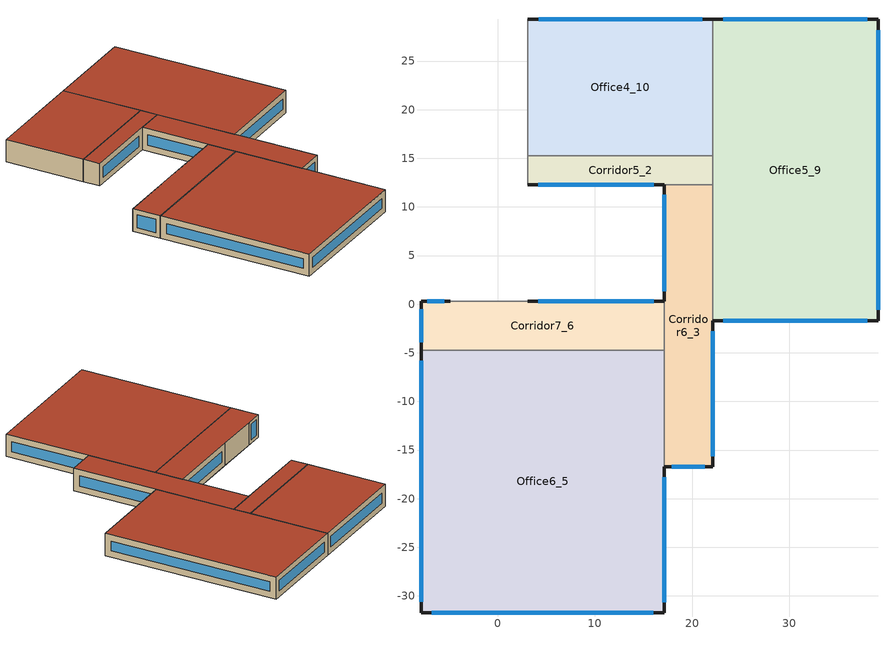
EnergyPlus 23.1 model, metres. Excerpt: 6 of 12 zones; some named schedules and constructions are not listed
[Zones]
Corridor5_2
 floor outside (90.1-2019 Nonresidential CZ 0 Exterior Floor (Mass)): 3.11,15.28 22.11,15.28 22.11,12.28 3.11,12.28 z7.07
 wall outside (90.1-2019 Nonresidential CZ 0 Exterior Wall (Mass)): 3.11,12.28 17.11,12.28 z7.07:11.07
 wall to Corridor4_4 (Interior Partition (Mass)): 3.11,15.28 3.11,12.28 z7.07:11.07
 wall to Corridor6_3 (Interior Partition (Mass)): 17.11,12.28 22.11,12.28 z7.07:11.07
 wall to Office5_9 (Interior Partition (Mass)): 22.11,12.28 22.11,15.28 z7.07:11.07
 wall to Office4_10 (Interior Partition (Mass)): 22.11,15.28 3.11,15.28 z7.07:11.07
 window (DoublePaneLoEe2): 4.16,12.28 16.05,12.28 z8.13:10.02
 roof outside (90.1-2019 Nonresidential CZ 0 Exterior Roof (Mass)): 3.11,15.28 3.11,12.28 22.11,12.28 22.11,15.28 z11.07
Corridor6_3
 floor outside (90.1-2019 Nonresidential CZ 0 Exterior Floor (Mass)): 17.11,12.28 22.11,12.28 22.11,-16.72 17.11,-16.72 z7.07
 wall outside (90.1-2019 Nonresidential CZ 0 Exterior Wall (Mass)): 17.11,12.28 17.11,0.28 / 17.11,-16.72 22.11,-16.72 22.11,-1.72 z7.07:11.07
 wall to Office6_5 (Interior Partition (Mass)): 17.11,-4.72 17.11,-16.72 z7.07:11.07
 wall to Corridor7_6 (Interior Partition (Mass)): 17.11,0.28 17.11,-4.72 z7.07:11.07
 wall to Office5_9 (Interior Partition (Mass)): 22.11,-1.72 22.11,12.28 z7.07:11.07
 window (DoublePaneLoEe2): 17.11,11.25 17.11,1.32 z8.11:10.04; 17.92,-16.72 21.29,-16.72 z7.89:10.26; 22.11,-15.65 22.11,-2.78 z8.14:10.01
 roof outside (90.1-2019 Nonresidential CZ 0 Exterior Roof (Mass)): 17.11,12.28 17.11,-16.72 22.11,-16.72 22.11,12.28 z11.07
Office6_5
 floor outside (90.1-2019 Nonresidential CZ 0 Exterior Floor (Mass)): -7.89,-31.72 -7.89,-4.72 17.11,-4.72 17.11,-31.72 z7.07
 wall outside (90.1-2019 Nonresidential CZ 0 Exterior Wall (Mass)): -7.89,-4.72 -7.89,-31.72 17.11,-31.72 17.11,-16.72 z7.07:11.07
 wall to Corridor7_6 (Interior Partition (Mass)): 17.11,-4.72 -7.89,-4.72 z7.07:11.07
 window (DoublePaneLoEe2): -6.77,-31.72 15.99,-31.72 z8.19:9.95; 17.11,-30.65 17.11,-17.78 z8.14:10.01; -7.89,-5.84 -7.89,-30.59 z8.2:9.95
 roof outside (90.1-2019 Nonresidential CZ 0 Exterior Roof (Mass)): -7.89,-31.72 17.11,-31.72 17.11,-4.72 -7.89,-4.72 z11.07
Corridor7_6
 floor outside (90.1-2019 Nonresidential CZ 0 Exterior Floor (Mass)): -7.89,-4.72 -7.89,0.28 17.11,0.28 17.11,-4.72 z7.07
 wall outside (90.1-2019 Nonresidential CZ 0 Exterior Wall (Mass)): -4.89,0.28 -7.89,0.28 -7.89,-4.72 / 17.11,0.28 3.11,0.28 z7.07:11.07
 wall to Corridor4_4 (Interior Partition (Mass)_FLIPPED): 3.11,0.28 -4.89,0.28 z7.07:11.07
 window (DoublePaneLoEe2): -5.52,0.28 -7.27,0.28 z7.7:10.45; 16.05,0.28 4.16,0.28 z8.13:10.02; -7.89,-0.53 -7.89,-3.9 z7.89:10.26
 roof outside (90.1-2019 Nonresidential CZ 0 Exterior Roof (Mass)): -7.89,-4.72 17.11,-4.72 17.11,0.28 -7.89,0.28 z11.07
Office5_9
 floor outside (90.1-2019 Nonresidential CZ 0 Exterior Floor (Mass)): 22.11,-1.72 22.11,29.28 39.11,29.28 39.11,-1.72 z7.07
 wall outside (90.1-2019 Nonresidential CZ 0 Exterior Wall (Mass)): 22.11,-1.72 39.11,-1.72 39.11,29.28 22.11,29.28 z7.07:11.07
 wall to Office4_10 (Interior Partition (Mass)): 22.11,29.28 22.11,15.28 z7.07:11.07
 window (DoublePaneLoEe2): 23.19,-1.72 38.02,-1.72 / 38.02,29.28 23.19,29.28 z8.16:9.99; 39.11,-0.58 39.11,28.15 z8.21:9.94
 roof outside (90.1-2019 Nonresidential CZ 0 Exterior Roof (Mass)): 22.11,-1.72 39.11,-1.72 39.11,29.28 22.11,29.28 z11.07
Office4_10
 floor outside (90.1-2019 Nonresidential CZ 0 Exterior Floor (Mass)): 3.11,29.28 22.11,29.28 22.11,15.28 3.11,15.28 z7.07
 wall outside (90.1-2019 Nonresidential CZ 0 Exterior Wall (Mass)): 22.11,29.28 3.11,29.28 z7.07:11.07
 wall to Corridor4_4 (Interior Partition (Mass)_FLIPPED): 3.11,29.28 3.11,15.28 z7.07:11.07
 window (DoublePaneLoEe2): 21.01,29.28 4.2,29.28 z8.17:9.98
 roof outside (90.1-2019 Nonresidential CZ 0 Exterior Roof (Mass)): 3.11,29.28 3.11,15.28 22.11,15.28 22.11,29.28 z11.07
[Schedule:Day:Hourly]
80cb1e91-8182-49b5-aa72-dbc3962e2512: Fraction, 1, 1, 1, 1, 1, 1, 1, 1, 1, 0, 0, 0, 0, 0, 0, 0, 1, 1, 1, 1, 1, 1, 1, 1
bff58965-9f1a-46c8-9463-f46d51d88d8f: Fraction, 1, 1, 1, 1, 1, 1, 1, 1, 0, 0, 0, 0, 0, 0, 0, 0, 0, 1, 1, 1, 1, 1, 1, 1
b393b628-0fa7-4727-933b-61eb40549425: Fraction, 1, 1, 1, 1, 1, 1, 1, 1, 0, 0, 0, 0, 0, 0, 0, 0, 0, 0, 0, 1, 1, 1, 1, 1
1dbcecba-8097-43f8-9d4c-f16a29861730: Fraction, 1, 0, 0, 0, 0, 0, 0, 0, 1, 1, 1, 1, 1, 1, 1, 1, 1, 1, 1, 1, 1, 1, 1, 1
cbb73d07-902a-4671-bbc8-ca8a6dde22cd: Fraction, 0, 0, 0, 0, 1, 1, 1, 0, 1, 1, 0, 0, 0, 0, 0, 0, 0, 1, 1, 1, 1, 1, 1, 1
a71a417e-d4df-48dd-96e8-f5cebb9f622c: Fraction, 0, 0, 0, 0, 1, 1, 1, 1, 1, 1, 1, 0, 0, 0, 0, 0, 0, 1, 1, 1, 1, 1, 1, 1
daca385f-3f03-440a-9516-d4134d30dc28: Fraction, 1, 1, 1, 1, 1, 1, 1, 1, 1, 1, 1, 0, 0, 0, 0, 0, 1, 1, 1, 1, 1, 0, 0, 0
3987a1c3-85bd-4c42-92fa-4025ebfa69ac: Fraction, 0, 0, 0, 0, 0, 0, 0, 0, 0, 0, 1, 1, 1, 1, 0, 0, 1, 1, 1, 0, 0, 1, 0, 1
c6b34083-8a2e-4591-a558-b03e2efde80a: Fraction, 1, 0, 0, 0, 0, 0, 0, 0, 0, 0, 0, 0, 1, 0, 1, 0, 0, 0, 0, 0, 0, 0, 0, 0
2635f401-7cb6-4885-a873-d83ec9d3d333: Fraction, 0, 0, 0, 0, 0, 0, 0, 0, 1, 1, 1, 0, 1, 0, 0, 1, 1, 1, 1, 0, 1, 0, 0, 0
b930cbea-39b9-4d41-bc41-e8a4113a257c: Fraction, 0, 0, 0, 0, 0, 0, 0, 0, 1, 1, 1, 0, 0, 0, 0, 0, 0, 0, 1, 1, 1, 1, 1, 1
74230180-4c0a-41b1-a895-da9095738c02: Fraction, 0, 1, 0, 0, 0, 1, 0, 0, 1, 1, 1, 0, 0, 0, 0, 0, 0, 1, 1, 1, 1, 1, 1, 1
acffe17d-ba74-4bf8-b001-e80e59c8c130: Fraction, 1, 1, 1, 1, 1, 0, 0, 1, 1, 1, 1, 1, 0, 0, 0, 0, 1, 1, 1, 1, 0, 0, 0, 1
06485f3a-aade-423b-ac43-24b2eb0fab13: Fraction, 1, 0, 1, 0, 0, 0, 0, 0, 1, 1, 1, 0, 0, 0, 0, 0, 0, 1, 1, 1, 1, 1, 1, 1
358d3502-b07b-49e5-a001-90df4720419d: Fraction, 1, 0, 0, 0, 0, 0, 1, 0, 1, 1, 1, 0, 0, 0, 0, 0, 0, 0, 1, 1, 1, 1, 1, 1
2cb54b0b-2641-44c5-84a6-8f71fd106f59: Fraction, 1, 1, 1, 0, 0, 0, 0, 0, 1, 1, 1, 0, 0, 0, 0, 0, 0, 0, 1, 1, 1, 1, 1, 1
43399a00-a045-4d83-bbb2-3dfe9da4c5b4: Fraction, 1, 1, 1, 1, 0, 0, 0, 0, 1, 1, 1, 0, 0, 0, 0, 0, 0, 0, 1, 1, 1, 1, 1, 1
a2fb1bfa-c4d9-4130-8ec6-f4b01a015260: Fraction, 1, 1, 0, 0, 0, 0, 0, 0, 1, 1, 1, 0, 0, 0, 0, 0, 1, 0, 0, 0, 1, 0, 0, 0
f4b05cfc-72e3-484a-9682-a873cfb7f05f: Fraction, 1, 1, 1, 1, 0, 0, 0, 0, 1, 1, 0, 0, 0, 0, 0, 0, 0, 1, 1, 1, 1, 1, 1, 1
30cb45e8-6afa-4cbb-8642-6ad9a42456a1: Fraction, 1, 1, 1, 1, 1, 0, 1, 1, 1, 0, 0, 0, 0, 0, 0, 0, 0, 0, 1, 1, 1, 1, 1, 1
a5cee800-7363-4040-ad6f-e54c5ef976b2: Fraction, 1, 1, 1, 0, 0, 0, 0, 1, 1, 1, 1, 0, 0, 0, 0, 0, 0, 0, 1, 1, 1, 1, 1, 1
276f90fc-d980-4af6-b1d0-4bfffd4e3cd2: Fraction, 0, 0, 0, 1, 0, 1, 0, 0, 1, 1, 1, 1, 0, 0, 0, 0, 0, 1, 1, 1, 1, 1, 1, 1
b50614cd-1746-4bc0-90f0-7d304ac52b2b: Fraction, 1, 1, 0, 0, 0, 0, 0, 0, 1, 0, 0, 0, 0, 0, 1, 0, 1, 1, 1, 0, 1, 1, 0, 0
4f301a6f-236c-4310-9b20-a7926faac36f: Fraction, 0, 0, 0, 0, 0, 0, 1, 0, 1, 0, 0, 0, 0, 0, 0, 0, 0, 0, 1, 1, 1, 1, 1, 1
de92f683-ff83-4cef-9dfa-bdbcabe8895b: Fraction, 1, 0, 0, 0, 0, 0, 1, 0, 1, 1, 1, 0, 0, 0, 1, 1, 1, 1, 1, 1, 1, 1, 1, 0
0b61f763-56c2-4a83-9a58-bfa3ed2d6a75: Fraction, 0, 0, 0, 0, 0, 0, 0, 0, 1, 0, 0, 0, 0, 0, 0, 1, 0, 1, 1, 0, 0, 0, 0, 0
c97d197c-929e-405b-aa0c-30d4b1da4ddb: Fraction, 0, 0, 0, 0, 0, 0, 0, 1, 1, 1, 1, 1, 0, 0, 0, 0, 1, 1, 1, 1, 1, 1, 0, 1
45f0b060-53ba-409a-bbf3-dd96b4b6e9e0: Fraction, 1, 1, 0, 0, 0, 0, 0, 0, 1, 0, 0, 0, 0, 0, 0, 0, 0, 0, 0, 1, 1, 1, 1, 1
5263bc76-4f65-48ba-90d0-cb96716400e0: Fraction, 0, 0, 0, 0, 0, 0, 0, 0, 1, 1, 0, 0, 0, 1, 1, 1, 1, 1, 1, 0, 1, 0, 0, 0
be28e230-47f0-480d-8cf6-8eb2f75102ab: Fraction, 0, 0, 0, 0, 0, 0, 0, 0, 1, 1, 1, 0, 0, 0, 0, 0, 1, 1, 1, 1, 1, 0, 0, 0
c5e26b82-dd70-43ee-84fd-6c98e4705544: Fraction, 0, 0, 0, 0, 0, 0, 0, 0, 1, 0, 0, 1, 0, 0, 0, 1, 1, 1, 1, 0, 0, 0, 0, 0
76a52eb4-657f-46a9-891e-94b723149b4f: Fraction, 0, 0, 0, 0, 0, 0, 0, 0, 1, 1, 0, 0, 0, 0, 0, 0, 0, 0, 1, 1, 1, 1, 1, 1
23f0be58-1a81-48a8-9a6c-16a9ccec1fa9: Fraction, 1, 0, 0, 1, 0, 0, 0, 0, 1, 0, 0, 0, 0, 0, 0, 0, 1, 0, 0, 0, 0, 0, 0, 0
c3cb8121-0264-4a7e-8b99-b95473eaebcc: Fraction, 0, 0, 1, 0, 0, 0, 0, 0, 1, 1, 0, 0, 0, 1, 1, 1, 0, 0, 1, 0, 0, 0, 0, 0
ab1708b4-9434-46e2-8958-fe9d345984b3: Fraction, 0, 0, 0, 0, 0, 0, 0, 0, 1, 1, 0, 0, 0, 0, 0, 1, 0, 0, 0, 0, 0, 0, 0, 0
a81393ee-eb58-4265-bd76-0f3e2dc411dc: Fraction, 0, 0, 0, 0, 0, 0, 0, 0, 0, 1, 0, 0, 0, 0, 0, 1, 0, 1, 1, 0, 0, 0, 0, 0
7d7b8a1c-40be-4adb-82cb-69551fb11ed8: Fraction, 0, 0, 0, 0, 0, 0, 0, 0, 0, 0, 0, 0, 0, 0, 1, 1, 1, 1, 1, 1, 1, 0, 0, 0
e03a463f-97d7-43ff-b4ed-91e51b1cd1b7: Fraction, 0, 0, 0, 0, 1, 1, 1, 1, 1, 1, 0, 0, 0, 0, 0, 0, 0, 1, 1, 1, 1, 1, 1, 1
48262071-2428-4293-94b1-d23b179bbe88: Fraction, 1, 0, 0, 0, 0, 0, 0, 0, 1, 1, 1, 0, 0, 0, 0, 0, 0, 0, 1, 1, 1, 1, 1, 1
23e3fbca-68a9-4c4c-8488-be589f267f7b: Fraction, 1, 0, 1, 1, 0, 1, 0, 1, 1, 1, 0, 0, 0, 0, 0, 0, 0, 1, 1, 1, 1, 1, 1, 1
6676f34e-c470-47d3-b0b5-80ff68e93c25: Fraction, 1, 0, 0, 0, 0, 0, 0, 0, 1, 0, 0, 0, 0, 0, 0, 0, 0, 0, 1, 1, 1, 1, 1, 1
378217e3-61df-4a4c-928a-ff02ea0323e7: Fraction, 1, 1, 1, 1, 0, 1, 1, 1, 1, 0, 0, 0, 0, 0, 0, 0, 0, 0, 0, 1, 1, 1, 1, 1
0e8f5745-8426-43ae-ba44-12d5bdafcade: Fraction, 1, 1, 1, 1, 0, 0, 1, 0, 1, 1, 0, 0, 1, 0, 0, 0, 0, 0, 0, 0, 0, 0, 0, 0
06d83c67-cca3-4705-af22-2d178984e95e: Fraction, 0, 0, 0, 0, 0, 0, 0, 0, 1, 1, 1, 0, 0, 0, 0, 0, 0, 1, 1, 1, 1, 1, 1, 1
9b905370-de81-4ca0-a2c9-79d887a45048: Fraction, 1, 0, 0, 0, 0, 0, 0, 0, 1, 1, 0, 0, 0, 1, 1, 1, 1, 1, 1, 1, 1, 1, 1, 0
f79c1e54-ff10-4702-a906-8a15145049de: Fraction, 0, 0, 0, 0, 0, 0, 0, 0, 1, 1, 0, 0, 0, 0, 0, 0, 0, 1, 0, 1, 1, 1, 1, 1
db20b12c-3cb9-4ad7-8c3d-d81ca5d06d17: Fraction, 1, 1, 1, 1, 0, 0, 1, 1, 1, 1, 0, 0, 1, 1, 1, 0, 0, 1, 1, 0, 0, 0, 0, 0
7eb0a93c-7be0-43a1-90bd-2422bf6e2bb8: Fraction, 0, 0, 0, 0, 0, 0, 0, 0, 1, 1, 1, 0, 0, 0, 0, 1, 1, 0, 0, 0, 0, 0, 0, 0
485d5804-5f80-455c-acca-1022a8f79659: Fraction, 0, 0, 0, 0, 0, 0, 0, 0, 1, 1, 1, 0, 0, 0, 0, 1, 0, 0, 1, 1, 1, 1, 1, 1
643e037d-fe35-4a53-b04a-52931c3167e3: Fraction, 1, 1, 1, 1, 0, 1, 1, 1, 1, 0, 1, 0, 0, 0, 1, 0, 0, 0, 0, 0, 0, 0, 0, 0
a0c6edab-b14d-4783-89e0-9dc9a3df6dae: Fraction, 0, 0, 0, 0, 0, 0, 0, 0, 0, 1, 1, 0, 0, 0, 0, 0, 1, 1, 1, 1, 1, 1, 1, 1
c78fc51e-dcba-485a-ab48-d8f216c6ec5d: Fraction, 0, 0, 0, 0, 0, 0, 0, 0, 1, 0, 0, 0, 0, 0, 0, 1, 1, 1, 1, 1, 1, 1, 1, 1
902277fd-d57e-4fb6-bea5-0ef18ca370a4: Fraction, 0, 0, 0, 1, 0, 0, 1, 0, 1, 1, 1, 0, 0, 0, 1, 1, 1, 1, 1, 1, 1, 1, 1, 1
3c36fa1b-0849-4ff2-9c2d-48a09b6443c6: Fraction, 1, 1, 1, 1, 0, 1, 0, 0, 0, 0, 0, 0, 0, 0, 0, 0, 0, 0, 1, 1, 1, 1, 1, 1
98cd1a2e-8658-48e0-be66-a2b67b63571a: Fraction, 1, 1, 1, 1, 1, 0, 0, 0, 0, 0, 0, 0, 0, 0, 0, 0, 0, 0, 0, 1, 1, 1, 1, 1
2a14485f-f3bd-4161-82c7-3ce6857f129a: Fraction, 1, 1, 1, 1, 0, 1, 0, 1, 1, 0, 0, 0, 0, 0, 0, 0, 0, 0, 0, 1, 1, 1, 1, 1
0494cb22-4b0c-4090-86ab-2b135fcda9cc: Fraction, 1, 1, 1, 1, 0, 0, 0, 0, 1, 0, 0, 0, 0, 0, 0, 0, 0, 0, 0, 1, 1, 1, 1, 1
4091c8a6-ed0a-4f1a-8fa1-ce8d32ba7d3f: Fraction, 1, 1, 1, 1, 1, 1, 1, 1, 0, 0, 0, 0, 0, 0, 1, 1, 1, 1, 1, 0, 1, 1, 1, 1
77219de6-0978-454d-a12b-65d9108a852f: Fraction, 1, 0, 1, 1, 0, 1, 0, 0, 1, 0, 0, 0, 0, 1, 0, 1, 1, 1, 1, 1, 1, 1, 1, 0
adb7e2e0-dfce-4876-8cf2-3553914c4574: Fraction, 0, 1, 0, 0, 0, 0, 0, 1, 1, 0, 0, 0, 1, 1, 0, 0, 0, 1, 1, 1, 1, 1, 1, 1
8dd0a794-383e-4f22-b372-b699ebd0992f: Fraction, 0, 0, 1, 0, 0, 0, 0, 0, 1, 0, 0, 0, 0, 0, 0, 1, 1, 1, 1, 1, 1, 1, 1, 1
19f0c3df-5c98-4fde-ab79-ff35534fb66b: Fraction, 1, 0, 0, 0, 0, 0, 0, 0, 1, 0, 0, 0, 1, 0, 0, 0, 1, 0, 1, 0, 0, 1, 0, 1
c2288193-e73d-474a-842d-96b0f3b79609: Fraction, 0, 0, 0, 0, 0, 0, 0, 0, 1, 1, 1, 1, 0, 1, 1, 1, 1, 1, 1, 1, 1, 1, 0, 1
33109c49-f5d3-472f-bd17-42508a1ffa88: Fraction, 0, 0, 1, 0, 0, 0, 0, 0, 1, 0, 0, 0, 0, 0, 0, 0, 0, 0, 1, 1, 1, 1, 1, 1
1d1429a2-90b7-4f75-a421-6138da685bef: Fraction, 1, 1, 1, 1, 1, 1, 1, 1, 1, 0, 0, 1, 1, 0, 0, 1, 1, 1, 1, 1, 1, 0, 0, 0
5d7694ac-7888-40bc-8940-9f207f44aca5: Fraction, 0, 0, 0, 0, 0, 0, 1, 1, 1, 1, 0, 0, 0, 0, 0, 0, 0, 0, 1, 1, 1, 1, 1, 1
66aed7d0-7128-4772-8045-84ab34d9a687: Fraction, 1, 1, 1, 1, 1, 1, 1, 1, 1, 1, 0, 0, 0, 0, 0, 0, 0, 0, 1, 1, 1, 1, 1, 1
7d1ebb44-cce3-4f3a-92b2-8306892c4f7b: Fraction, 1, 1, 1, 0, 0, 0, 1, 1, 1, 1, 1, 1, 0, 0, 1, 1, 0, 0, 1, 1, 1, 0, 0, 0
08f4a819-a6b1-4143-8366-9abb118e4348: Fraction, 0, 0, 0, 0, 0, 0, 0, 0, 1, 0, 0, 0, 1, 1, 1, 1, 1, 1, 1, 1, 1, 1, 1, 0
1f6a0229-8a9e-4734-bf61-7de13560bf0e: Fraction, 0, 0, 0, 0, 0, 0, 0, 0, 0, 1, 1, 1, 0, 0, 0, 0, 1, 1, 1, 1, 1, 1, 0, 0
1bd90e57-d958-4346-a1e2-0d562759d591: Fraction, 0, 0, 0, 0, 0, 0, 0, 0, 1, 1, 0, 0, 0, 0, 0, 0, 0, 1, 1, 1, 1, 1, 1, 1
586e52e9-df0d-4826-b975-b325054d28a0: Fraction, 0, 0, 0, 0, 0, 0, 0, 0, 1, 1, 0, 0, 0, 0, 1, 1, 0, 0, 0, 0, 0, 0, 0, 0
6803c44e-31c4-4556-93ed-9df1956b43a5: Fraction, 0, 0, 0, 0, 0, 0, 0, 0, 1, 1, 0, 0, 0, 0, 1, 1, 1, 0, 0, 0, 0, 0, 0, 0
4d91c5f3-340d-4dc3-9ada-8aad9df8c9d1: Fraction, 1, 1, 1, 1, 0, 0, 0, 0, 1, 1, 1, 1, 1, 1, 1, 1, 1, 1, 1, 1, 1, 1, 0, 0
2987e560-4526-436f-b8e1-48f2d278802f: Fraction, 0, 0, 0, 0, 0, 0, 0, 0, 0, 0, 0, 0, 0, 0, 0, 0, 0, 0, 0, 1, 1, 1, 1, 1
e2f45772-32b8-4041-8102-7da9ada32e36: Fraction, 1, 1, 1, 1, 1, 1, 1, 1, 1, 1, 0, 0, 0, 0, 0, 1, 1, 1, 1, 1, 1, 0, 0, 0
9134048f-3859-4415-9ed4-f7444dcc507c: Fraction, 0, 0, 0, 0, 0, 0, 0, 0, 0, 1, 1, 1, 0, 0, 0, 0, 0, 1, 1, 1, 1, 1, 1, 1
6b69bab7-dd3d-4751-85fb-581a92924ee8: Fraction, 1, 0, 1, 1, 1, 0, 0, 0, 1, 1, 0, 0, 0, 1, 1, 1, 1, 1, 1, 1, 1, 1, 1, 1
62f0bce8-1881-4049-a340-c6674fdebec3: Fraction, 0, 0, 0, 0, 0, 0, 0, 0, 0, 1, 1, 1, 1, 1, 1, 1, 0, 0, 1, 1, 1, 1, 1, 1
36648d62-8a40-43e9-9982-2b92baa52a15: Fraction, 1, 1, 1, 0, 0, 1, 1, 1, 1, 0, 0, 0, 1, 1, 1, 1, 1, 1, 1, 1, 1, 1, 1, 1
162663a8-3a70-4395-b6a1-b9a779cff55a: Fraction, 1, 1, 1, 1, 1, 1, 1, 1, 1, 0, 0, 0, 1, 1, 1, 1, 1, 1, 1, 1, 0, 0, 0, 0
053bfc48-d830-411f-8911-2f244716abe2: Fraction, 0, 0, 0, 0, 0, 0, 0, 0, 1, 1, 0, 0, 0, 0, 0, 0, 0, 0, 0, 1, 1, 1, 1, 1
4a6a0131-60b4-48fc-ab76-053aea7ee0fe: Fraction, 1, 0, 0, 0, 0, 0, 1, 1, 1, 0, 0, 0, 0, 0, 0, 0, 0, 1, 1, 1, 1, 1, 1, 1
f8345704-d31d-40fd-88b6-e4970249c293: Fraction, 1, 0, 0, 0, 0, 0, 0, 0, 0, 1, 1, 0, 0, 0, 0, 0, 1, 1, 1, 1, 1, 1, 1, 1
2ee20784-e430-4260-a4ce-600f60d78ab6: Fraction, 1, 1, 1, 1, 1, 1, 1, 1, 1, 1, 1, 1, 0, 0, 0, 0, 1, 1, 1, 1, 1, 1, 1, 0
d11c283d-5dee-439d-b7f2-228566e91f22: Fraction, 1, 1, 1, 1, 1, 1, 1, 1, 1, 1, 1, 1, 0, 0, 0, 0, 0, 0, 1, 1, 1, 1, 1, 1
1217e71b-d2a7-41f2-a225-0d21ba4ecec7: Fraction, 1, 1, 0, 0, 0, 0, 0, 0, 1, 1, 1, 1, 1, 1, 1, 1, 1, 1, 1, 1, 1, 1, 1, 1
42528739-f633-49a2-a38b-8b929cf420f6: Fraction, 1, 1, 1, 1, 1, 1, 1, 1, 1, 1, 1, 1, 1, 1, 1, 1, 1, 1, 1, 1, 1, 1, 0, 0
a367aa53-eeea-4ff7-897c-ef5e568e7c5e: Fraction, 1, 1, 1, 0, 0, 0, 0, 0, 0, 1, 1, 1, 1, 1, 1, 1, 0, 1, 1, 1, 1, 1, 1, 1
5eb2e546-f304-4a15-acfe-63f14c1946ad: Fraction, 1, 1, 1, 0, 0, 0, 0, 0, 1, 1, 0, 0, 0, 0, 0, 0, 0, 1, 1, 1, 1, 1, 1, 1
003056ff-bbf4-44bc-9398-bf33fda58a93: Fraction, 1, 0, 0, 0, 0, 0, 0, 1, 1, 1, 0, 0, 0, 0, 0, 0, 0, 0, 1, 1, 1, 1, 1, 1
1c30971f-1879-430a-aa45-4df908731467: Fraction, 1, 0, 0, 0, 0, 0, 0, 0, 0, 0, 0, 1, 0, 0, 0, 0, 0, 0, 1, 1, 1, 1, 1, 1
ee8e8f91-9dce-448e-8889-cd188c960ced: Fraction, 1, 0, 1, 0, 1, 1, 1, 0, 1, 1, 0, 0, 0, 0, 0, 0, 0, 0, 0, 1, 0, 0, 1, 1
d9dad5fd-bbd4-48c7-b673-83944b43c590: Fraction, 1, 1, 1, 1, 1, 1, 1, 1, 1, 1, 0, 0, 0, 0, 0, 0, 0, 0, 0, 0, 1, 1, 1, 1
[Schedule:Week:Daily]
NatVentAvail_Office3_11_8: cbb73d07-902a-4671-bbc8-ca8a6dde22cd, a71a417e-d4df-48dd-96e8-f5cebb9f622c, daca385f-3f03-440a-9516-d4134d30dc28, 3987a1c3-85bd-4c42-92fa-4025ebfa69ac, c6b34083-8a2e-4591-a558-b03e2efde80a, 2635f401-7cb6-4885-a873-d83ec9d3d333, b930cbea-39b9-4d41-bc41-e8a4113a257c, cbb73d07-902a-4671-bbc8-ca8a6dde22cd, cbb73d07-902a-4671-bbc8-ca8a6dde22cd, cbb73d07-902a-4671-bbc8-ca8a6dde22cd, cbb73d07-902a-4671-bbc8-ca8a6dde22cd, cbb73d07-902a-4671-bbc8-ca8a6dde22cd
NatVentAvail_Office3_11_9: 74230180-4c0a-41b1-a895-da9095738c02, acffe17d-ba74-4bf8-b001-e80e59c8c130, b930cbea-39b9-4d41-bc41-e8a4113a257c, 06485f3a-aade-423b-ac43-24b2eb0fab13, 358d3502-b07b-49e5-a001-90df4720419d, 2cb54b0b-2641-44c5-84a6-8f71fd106f59, 43399a00-a045-4d83-bbb2-3dfe9da4c5b4, 74230180-4c0a-41b1-a895-da9095738c02, 74230180-4c0a-41b1-a895-da9095738c02, 74230180-4c0a-41b1-a895-da9095738c02, 74230180-4c0a-41b1-a895-da9095738c02, 74230180-4c0a-41b1-a895-da9095738c02
NatVentAvail_Office3_11_10: a2fb1bfa-c4d9-4130-8ec6-f4b01a015260, b930cbea-39b9-4d41-bc41-e8a4113a257c, f4b05cfc-72e3-484a-9682-a873cfb7f05f, 30cb45e8-6afa-4cbb-8642-6ad9a42456a1, a5cee800-7363-4040-ad6f-e54c5ef976b2, 276f90fc-d980-4af6-b1d0-4bfffd4e3cd2, b50614cd-1746-4bc0-90f0-7d304ac52b2b, a2fb1bfa-c4d9-4130-8ec6-f4b01a015260, a2fb1bfa-c4d9-4130-8ec6-f4b01a015260, a2fb1bfa-c4d9-4130-8ec6-f4b01a015260, a2fb1bfa-c4d9-4130-8ec6-f4b01a015260, a2fb1bfa-c4d9-4130-8ec6-f4b01a015260
NatVentAvail_Office3_11_11: b930cbea-39b9-4d41-bc41-e8a4113a257c, 4f301a6f-236c-4310-9b20-a7926faac36f, de92f683-ff83-4cef-9dfa-bdbcabe8895b, 0b61f763-56c2-4a83-9a58-bfa3ed2d6a75, c97d197c-929e-405b-aa0c-30d4b1da4ddb, 45f0b060-53ba-409a-bbf3-dd96b4b6e9e0, 5263bc76-4f65-48ba-90d0-cb96716400e0, b930cbea-39b9-4d41-bc41-e8a4113a257c, b930cbea-39b9-4d41-bc41-e8a4113a257c, b930cbea-39b9-4d41-bc41-e8a4113a257c, b930cbea-39b9-4d41-bc41-e8a4113a257c, b930cbea-39b9-4d41-bc41-e8a4113a257c
NatVentAvail_Office3_11_12: be28e230-47f0-480d-8cf6-8eb2f75102ab, c5e26b82-dd70-43ee-84fd-6c98e4705544, 76a52eb4-657f-46a9-891e-94b723149b4f, 23f0be58-1a81-48a8-9a6c-16a9ccec1fa9, c3cb8121-0264-4a7e-8b99-b95473eaebcc, ab1708b4-9434-46e2-8958-fe9d345984b3, a81393ee-eb58-4265-bd76-0f3e2dc411dc, be28e230-47f0-480d-8cf6-8eb2f75102ab, be28e230-47f0-480d-8cf6-8eb2f75102ab, be28e230-47f0-480d-8cf6-8eb2f75102ab, be28e230-47f0-480d-8cf6-8eb2f75102ab, be28e230-47f0-480d-8cf6-8eb2f75102ab
NatVentAvail_Office3_11_13: 7d7b8a1c-40be-4adb-82cb-69551fb11ed8, e03a463f-97d7-43ff-b4ed-91e51b1cd1b7, 48262071-2428-4293-94b1-d23b179bbe88, 23e3fbca-68a9-4c4c-8488-be589f267f7b, 6676f34e-c470-47d3-b0b5-80ff68e93c25, 378217e3-61df-4a4c-928a-ff02ea0323e7, 0e8f5745-8426-43ae-ba44-12d5bdafcade, 7d7b8a1c-40be-4adb-82cb-69551fb11ed8, 7d7b8a1c-40be-4adb-82cb-69551fb11ed8, 7d7b8a1c-40be-4adb-82cb-69551fb11ed8, 7d7b8a1c-40be-4adb-82cb-69551fb11ed8, 7d7b8a1c-40be-4adb-82cb-69551fb11ed8
NatVentAvail_Office3_11_14: 06d83c67-cca3-4705-af22-2d178984e95e, 9b905370-de81-4ca0-a2c9-79d887a45048, f79c1e54-ff10-4702-a906-8a15145049de, db20b12c-3cb9-4ad7-8c3d-d81ca5d06d17, 7eb0a93c-7be0-43a1-90bd-2422bf6e2bb8, 485d5804-5f80-455c-acca-1022a8f79659, 643e037d-fe35-4a53-b04a-52931c3167e3, 06d83c67-cca3-4705-af22-2d178984e95e, 06d83c67-cca3-4705-af22-2d178984e95e, 06d83c67-cca3-4705-af22-2d178984e95e, 06d83c67-cca3-4705-af22-2d178984e95e, 06d83c67-cca3-4705-af22-2d178984e95e
NatVentAvail_Office3_11_15: a0c6edab-b14d-4783-89e0-9dc9a3df6dae, c78fc51e-dcba-485a-ab48-d8f216c6ec5d, 902277fd-d57e-4fb6-bea5-0ef18ca370a4, b393b628-0fa7-4727-933b-61eb40549425, 3c36fa1b-0849-4ff2-9c2d-48a09b6443c6, 98cd1a2e-8658-48e0-be66-a2b67b63571a, 2a14485f-f3bd-4161-82c7-3ce6857f129a, a0c6edab-b14d-4783-89e0-9dc9a3df6dae, a0c6edab-b14d-4783-89e0-9dc9a3df6dae, a0c6edab-b14d-4783-89e0-9dc9a3df6dae, a0c6edab-b14d-4783-89e0-9dc9a3df6dae, a0c6edab-b14d-4783-89e0-9dc9a3df6dae
NatVentAvail_Office3_11_16: 0494cb22-4b0c-4090-86ab-2b135fcda9cc, 4091c8a6-ed0a-4f1a-8fa1-ce8d32ba7d3f, 77219de6-0978-454d-a12b-65d9108a852f, adb7e2e0-dfce-4876-8cf2-3553914c4574, 8dd0a794-383e-4f22-b372-b699ebd0992f, 19f0c3df-5c98-4fde-ab79-ff35534fb66b, c2288193-e73d-474a-842d-96b0f3b79609, 0494cb22-4b0c-4090-86ab-2b135fcda9cc, 0494cb22-4b0c-4090-86ab-2b135fcda9cc, 0494cb22-4b0c-4090-86ab-2b135fcda9cc, 0494cb22-4b0c-4090-86ab-2b135fcda9cc, 0494cb22-4b0c-4090-86ab-2b135fcda9cc
NatVentAvail_Office3_11_17: 33109c49-f5d3-472f-bd17-42508a1ffa88, 1d1429a2-90b7-4f75-a421-6138da685bef, 5d7694ac-7888-40bc-8940-9f207f44aca5, 66aed7d0-7128-4772-8045-84ab34d9a687, 7d1ebb44-cce3-4f3a-92b2-8306892c4f7b, 08f4a819-a6b1-4143-8366-9abb118e4348, 1f6a0229-8a9e-4734-bf61-7de13560bf0e, 33109c49-f5d3-472f-bd17-42508a1ffa88, 33109c49-f5d3-472f-bd17-42508a1ffa88, 33109c49-f5d3-472f-bd17-42508a1ffa88, 33109c49-f5d3-472f-bd17-42508a1ffa88, 33109c49-f5d3-472f-bd17-42508a1ffa88
NatVentAvail_Office3_11_18: 1bd90e57-d958-4346-a1e2-0d562759d591, 586e52e9-df0d-4826-b975-b325054d28a0, 6803c44e-31c4-4556-93ed-9df1956b43a5, 1bd90e57-d958-4346-a1e2-0d562759d591, 4d91c5f3-340d-4dc3-9ada-8aad9df8c9d1, 2987e560-4526-436f-b8e1-48f2d278802f, e2f45772-32b8-4041-8102-7da9ada32e36, 1bd90e57-d958-4346-a1e2-0d562759d591, 1bd90e57-d958-4346-a1e2-0d562759d591, 1bd90e57-d958-4346-a1e2-0d562759d591, 1bd90e57-d958-4346-a1e2-0d562759d591, 1bd90e57-d958-4346-a1e2-0d562759d591
NatVentAvail_Office3_11_19: 9134048f-3859-4415-9ed4-f7444dcc507c, 6b69bab7-dd3d-4751-85fb-581a92924ee8, 62f0bce8-1881-4049-a340-c6674fdebec3, 36648d62-8a40-43e9-9982-2b92baa52a15, 162663a8-3a70-4395-b6a1-b9a779cff55a, 053bfc48-d830-411f-8911-2f244716abe2, 4a6a0131-60b4-48fc-ab76-053aea7ee0fe, 9134048f-3859-4415-9ed4-f7444dcc507c, 9134048f-3859-4415-9ed4-f7444dcc507c, 9134048f-3859-4415-9ed4-f7444dcc507c, 9134048f-3859-4415-9ed4-f7444dcc507c, 9134048f-3859-4415-9ed4-f7444dcc507c
NatVentAvail_Office3_11_20: f8345704-d31d-40fd-88b6-e4970249c293, 2ee20784-e430-4260-a4ce-600f60d78ab6, 9134048f-3859-4415-9ed4-f7444dcc507c, d11c283d-5dee-439d-b7f2-228566e91f22, 1217e71b-d2a7-41f2-a225-0d21ba4ecec7, 42528739-f633-49a2-a38b-8b929cf420f6, a367aa53-eeea-4ff7-897c-ef5e568e7c5e, f8345704-d31d-40fd-88b6-e4970249c293, f8345704-d31d-40fd-88b6-e4970249c293, f8345704-d31d-40fd-88b6-e4970249c293, f8345704-d31d-40fd-88b6-e4970249c293, f8345704-d31d-40fd-88b6-e4970249c293
NatVentAvail_Office3_11_21: 5eb2e546-f304-4a15-acfe-63f14c1946ad, 1dbcecba-8097-43f8-9d4c-f16a29861730, 003056ff-bbf4-44bc-9398-bf33fda58a93, 80cb1e91-8182-49b5-aa72-dbc3962e2512, 1c30971f-1879-430a-aa45-4df908731467, ee8e8f91-9dce-448e-8889-cd188c960ced, d9dad5fd-bbd4-48c7-b673-83944b43c590, 5eb2e546-f304-4a15-acfe-63f14c1946ad, 5eb2e546-f304-4a15-acfe-63f14c1946ad, 5eb2e546-f304-4a15-acfe-63f14c1946ad, 5eb2e546-f304-4a15-acfe-63f14c1946ad, 5eb2e546-f304-4a15-acfe-63f14c1946ad
NatVentAvail_Office3_11_22: bff58965-9f1a-46c8-9463-f46d51d88d8f, b315b1db-a6e0-4038-a913-d38542d5fbd4, 05569052-b2ac-4bce-ad88-8a61c5fc8969, defb32ea-24f4-4e4b-8716-19d31397d206, a6e113e6-9fa4-4505-a05b-824c0247aeb1, ace6e12e-48a4-4ecd-a18d-52a5a243a985, 6dc2537d-0a03-47fa-a77c-5a833ab77bb5, bff58965-9f1a-46c8-9463-f46d51d88d8f, bff58965-9f1a-46c8-9463-f46d51d88d8f, bff58965-9f1a-46c8-9463-f46d51d88d8f, bff58965-9f1a-46c8-9463-f46d51d88d8f, bff58965-9f1a-46c8-9463-f46d51d88d8f
NatVentAvail_Office3_11_23: 6b015fcc-1c3c-4941-b25b-f88bba430fe4, 1dc23990-b21d-44e6-a830-d137ce4edb57, 93058f61-8a61-4dce-a8a6-d366de03bb96, 26e5e8ca-6ab7-45f0-868d-c5f2426f1d02, 5ed198e5-c42d-4b32-b84f-91fddf4d7995, c61aa55f-19a6-452c-be75-6b025725d57b, bfbf23fb-7f60-4e1d-80c7-f9bfacc2235e, 6b015fcc-1c3c-4941-b25b-f88bba430fe4, 6b015fcc-1c3c-4941-b25b-f88bba430fe4, 6b015fcc-1c3c-4941-b25b-f88bba430fe4, 6b015fcc-1c3c-4941-b25b-f88bba430fe4, 6b015fcc-1c3c-4941-b25b-f88bba430fe4
NatVentAvail_Office3_11_24: d81008ea-0ef1-42f4-8b93-116913177856, ff39baec-7d08-42bb-9ca7-c08e12b31a75, 952e38fc-f187-46c2-8118-2f22b7edbe8e, 661f89e0-2c77-4466-9659-9a4d4e0955ed, a24e817e-d7c4-4e9d-84f7-0d731f938faa, 8c9ef089-44e7-49b0-b9a2-d15373f7c266, cfbebe6c-322a-44fe-82de-5dace4b901e1, d81008ea-0ef1-42f4-8b93-116913177856, d81008ea-0ef1-42f4-8b93-116913177856, d81008ea-0ef1-42f4-8b93-116913177856, d81008ea-0ef1-42f4-8b93-116913177856, d81008ea-0ef1-42f4-8b93-116913177856
NatVentAvail_Office3_11_25: cf390dac-a6b0-493e-b0ab-5dfc42f325a2, e2168ef2-75c0-4e54-aeeb-574722865ae5, 3612b8da-0a1d-4bb5-975c-bc49aac4a66a, 2a12ae5c-28bb-47a0-9583-b887f3a75423, 0f064b5b-c240-4889-b312-b1afbb1b3080, 480564b9-6e69-421f-9da6-98e190945bc0, 0b282aca-63d1-4592-9092-9f908b255c2f, cf390dac-a6b0-493e-b0ab-5dfc42f325a2, cf390dac-a6b0-493e-b0ab-5dfc42f325a2, cf390dac-a6b0-493e-b0ab-5dfc42f325a2, cf390dac-a6b0-493e-b0ab-5dfc42f325a2, cf390dac-a6b0-493e-b0ab-5dfc42f325a2
NatVentAvail_Office3_11_26: ab5e79c8-c731-4c4b-9b19-0cbc05421b53, 3d7cd9c2-9e2f-4e36-afe2-d09dc96656b8, c1883777-db42-48fb-913a-34224a057195, c442618a-c6bb-4b57-b794-ed35fa7a8599, 88c542ff-a565-43e3-bf89-3be04c31fac9, 68484347-67a9-4969-9549-f2269ef15901, 8b0c793b-0cc6-4793-afe8-5518564d05c5, ab5e79c8-c731-4c4b-9b19-0cbc05421b53, ab5e79c8-c731-4c4b-9b19-0cbc05421b53, ab5e79c8-c731-4c4b-9b19-0cbc05421b53, ab5e79c8-c731-4c4b-9b19-0cbc05421b53, ab5e79c8-c731-4c4b-9b19-0cbc05421b53
NatVentAvail_Office3_11_27: b532e9f1-5cc5-407f-8e95-a1f0581b48a0, eecf37eb-63f2-4172-8db8-663c2075951e, de0cee79-f4e2-43f8-85f6-0c5ec25d84fc, 366290a2-953d-48a8-8a2c-5b778ea93e2c, 80b5f057-fb8e-46b0-a4ec-d8eb5165deb7, 3a6c8460-1b3c-4491-982d-6ef82747092e, ededa92f-c344-4d5c-9023-077afd832e67, b532e9f1-5cc5-407f-8e95-a1f0581b48a0, b532e9f1-5cc5-407f-8e95-a1f0581b48a0, b532e9f1-5cc5-407f-8e95-a1f0581b48a0, b532e9f1-5cc5-407f-8e95-a1f0581b48a0, b532e9f1-5cc5-407f-8e95-a1f0581b48a0
NatVentAvail_Office3_11_28: 0fb96043-629a-4eba-a1f0-31ff6c97335b, e1fb9978-9800-47b8-87b2-577aa9bc38ed, 7ad6bfde-2474-4cbd-a92a-e1b1bce9b70d, 99a48a99-d27e-4c86-b699-a55d902ae00e, 66aed7d0-7128-4772-8045-84ab34d9a687, 7ac3ae6c-6db0-416c-8dca-e7cf8c18f3f7, 5eb2e546-f304-4a15-acfe-63f14c1946ad, 0fb96043-629a-4eba-a1f0-31ff6c97335b, 0fb96043-629a-4eba-a1f0-31ff6c97335b, 0fb96043-629a-4eba-a1f0-31ff6c97335b, 0fb96043-629a-4eba-a1f0-31ff6c97335b, 0fb96043-629a-4eba-a1f0-31ff6c97335b
NatVentAvail_Office3_11_29: 833e0c65-b258-4c05-8b50-3be3c502e880, 36008108-1eb2-4853-a6e7-693b7c98b7b7, fa24099c-fc46-4c95-9ba8-4aaceaa2db06, 3b358c82-70ed-4e00-abaf-ae6bd9c25d5b, 66aed7d0-7128-4772-8045-84ab34d9a687, 66aed7d0-7128-4772-8045-84ab34d9a687, 28af5d3a-b3da-4764-848b-a33b866506bd, 833e0c65-b258-4c05-8b50-3be3c502e880, 833e0c65-b258-4c05-8b50-3be3c502e880, 833e0c65-b258-4c05-8b50-3be3c502e880, 833e0c65-b258-4c05-8b50-3be3c502e880, 833e0c65-b258-4c05-8b50-3be3c502e880
NatVentAvail_Office3_11_30: 054ce260-fa0a-4ee8-8cf5-b3ef76e8524d, b930cbea-39b9-4d41-bc41-e8a4113a257c, f64eb939-440b-4b6f-9ad8-8afa15336bed, b633969e-3a8a-4afa-bf00-228a451d54bd, 1a973419-1e47-4710-9e74-32920631ef2c, 833b29b5-e2fd-4f22-b75b-594ffbea0386, 55ec55d4-fe4c-4e88-9d37-4ec309934865, 054ce260-fa0a-4ee8-8cf5-b3ef76e8524d, 054ce260-fa0a-4ee8-8cf5-b3ef76e8524d, 054ce260-fa0a-4ee8-8cf5-b3ef76e8524d, 054ce260-fa0a-4ee8-8cf5-b3ef76e8524d, 054ce260-fa0a-4ee8-8cf5-b3ef76e8524d
NatVentAvail_Office3_11_31: 871335e7-5461-4a45-9987-77f9073991ba, d11c283d-5dee-439d-b7f2-228566e91f22, fa24099c-fc46-4c95-9ba8-4aaceaa2db06, f6a4d7d8-0012-4467-8c63-d6d972675929, fd9623e8-7281-4809-8799-ad86b18f448e, c321b790-a382-4bc5-81ad-44893205e578, 09ffdced-31e2-48ff-aaca-34cf5b686207, 871335e7-5461-4a45-9987-77f9073991ba, 871335e7-5461-4a45-9987-77f9073991ba, 871335e7-5461-4a45-9987-77f9073991ba, 871335e7-5461-4a45-9987-77f9073991ba, 871335e7-5461-4a45-9987-77f9073991ba
NatVentAvail_Office3_11_32: b0704ff8-1304-4a95-ad68-2416e600bcef, 46da602b-4ed2-4c78-8b61-70fed66ddd43, d7c79b50-0c8e-43cd-b7b6-5e0157c4b51c, 433ecec4-9c22-43fe-ad96-76d9ab120c43, b7fcda87-b28d-4459-aa97-5427d66b0ebe, 6d01fbac-3dae-4c19-9ffc-6c94d5c21f34, e3185faa-7fa8-4afd-8688-40d07bcee633, b0704ff8-1304-4a95-ad68-2416e600bcef, b0704ff8-1304-4a95-ad68-2416e600bcef, b0704ff8-1304-4a95-ad68-2416e600bcef, b0704ff8-1304-4a95-ad68-2416e600bcef, b0704ff8-1304-4a95-ad68-2416e600bcef
NatVentAvail_Office3_11_33: 7fa0f07e-5695-4416-8ca5-5858fd257a59, 15750c7c-bc88-4fba-b681-886960c94160, d8c070f4-0b3b-4b56-aaef-aeb245bb8b20, bc7a3619-8a33-4c57-8245-2976ca370995, a785107e-501f-4021-b728-1b0587c82fd1, 003056ff-bbf4-44bc-9398-bf33fda58a93, 4d18d2ac-6b73-4269-85ad-400b08a21c5f, 7fa0f07e-5695-4416-8ca5-5858fd257a59, 7fa0f07e-5695-4416-8ca5-5858fd257a59, 7fa0f07e-5695-4416-8ca5-5858fd257a59, 7fa0f07e-5695-4416-8ca5-5858fd257a59, 7fa0f07e-5695-4416-8ca5-5858fd257a59
NatVentAvail_Office3_11_34: 7ac074e6-fa27-4548-bb6b-2d8be2097db8, 210d9d14-c652-4047-b80b-96d1eeb430a6, 4d3406c0-467b-4c6d-ad3b-680af0e7b734, c0939167-b2da-4827-8dd7-cc52ad57055f, 9445699b-b4ef-4317-8c12-a48dcc994979, 5ffa1d28-7272-4dba-837e-875be24caef8, 22a4e716-60c4-4fd2-b1d3-af169cdc5175, 7ac074e6-fa27-4548-bb6b-2d8be2097db8, 7ac074e6-fa27-4548-bb6b-2d8be2097db8, 7ac074e6-fa27-4548-bb6b-2d8be2097db8, 7ac074e6-fa27-4548-bb6b-2d8be2097db8, 7ac074e6-fa27-4548-bb6b-2d8be2097db8
NatVentAvail_Office3_11_35: 10f46957-c14c-40c1-888a-ab47b0e53812, 22780c4f-40ae-4bb6-8355-ff615b0a914d, 60439f76-d454-422c-9118-9fcac7943ff4, 66fe8104-bc31-4536-8132-a7c72076e130, 81d55f83-0206-4f80-bb88-e9742a553588, 818af9a8-0244-4f70-8b61-f0f6c1ce97af, 6e56d63a-0bde-4164-a57e-2884e03e9fe0, 10f46957-c14c-40c1-888a-ab47b0e53812, 10f46957-c14c-40c1-888a-ab47b0e53812, 10f46957-c14c-40c1-888a-ab47b0e53812, 10f46957-c14c-40c1-888a-ab47b0e53812, 10f46957-c14c-40c1-888a-ab47b0e53812
NatVentAvail_Office3_11_36: 379e3bd8-afff-4b88-8358-b7ab65219ed3, f8345704-d31d-40fd-88b6-e4970249c293, 41d75a5d-196f-4858-b474-6630abd16e93, b746dec9-6a0e-4726-8efb-e00b6be6b6d2, 5fa33f8c-6d6d-4c77-815f-692242e88418, 5f07cccf-6a91-47f8-bfbc-7ac40f07d129, 3612b8da-0a1d-4bb5-975c-bc49aac4a66a, 379e3bd8-afff-4b88-8358-b7ab65219ed3, 379e3bd8-afff-4b88-8358-b7ab65219ed3, 379e3bd8-afff-4b88-8358-b7ab65219ed3, 379e3bd8-afff-4b88-8358-b7ab65219ed3, 379e3bd8-afff-4b88-8358-b7ab65219ed3
NatVentAvail_Office3_11_37: 66aed7d0-7128-4772-8045-84ab34d9a687, e1333b56-60b0-46c2-99e9-4b3591b37579, 9c2a3811-e186-4dbc-9ce4-8f3f45987036, 979d3669-7252-4693-95bf-934e8a986e31, 70976841-2139-4231-8b80-916de2d8a35d, fbfd6f06-c4d6-4238-99d3-798bb2f8b9d1, 6bfcc87b-3a31-4a5d-be6e-5004e30752ce, 66aed7d0-7128-4772-8045-84ab34d9a687, 66aed7d0-7128-4772-8045-84ab34d9a687, 66aed7d0-7128-4772-8045-84ab34d9a687, 66aed7d0-7128-4772-8045-84ab34d9a687, 66aed7d0-7128-4772-8045-84ab34d9a687
NatVentAvail_Office3_11_38: 5a6692c2-3bd8-4093-b113-b5a800b7b418, d4361af9-c30c-4cfe-a39b-63a769bc19ac, 379e3bd8-afff-4b88-8358-b7ab65219ed3, 695b6030-9e3e-4954-b216-5e6b86a34fe8, dc53c112-40f2-4c8b-9390-7969de84fa6e, a5a94236-775a-46d3-be72-c2ee07c254b3, 873a763a-ffd0-4bc8-a8a6-6ae48cfea177, 5a6692c2-3bd8-4093-b113-b5a800b7b418, 5a6692c2-3bd8-4093-b113-b5a800b7b418, 5a6692c2-3bd8-4093-b113-b5a800b7b418, 5a6692c2-3bd8-4093-b113-b5a800b7b418, 5a6692c2-3bd8-4093-b113-b5a800b7b418
NatVentAvail_Office3_11_39: c2ac46ce-d703-499b-8642-5c076bb1a8c2, 4793df50-d3dc-4ba1-b29c-eaa3c637cd65, 45903201-a7ff-4873-9a96-1d8e6987fc98, 386deaf9-955a-441f-9b6e-b87d8cf3bdbd, 31d54c57-7f11-47a5-91bc-da82901dc5e8, 3d741f9f-b7fd-447e-acd1-030f773e8d0d, 66aed7d0-7128-4772-8045-84ab34d9a687, c2ac46ce-d703-499b-8642-5c076bb1a8c2, c2ac46ce-d703-499b-8642-5c076bb1a8c2, c2ac46ce-d703-499b-8642-5c076bb1a8c2, c2ac46ce-d703-499b-8642-5c076bb1a8c2, c2ac46ce-d703-499b-8642-5c076bb1a8c2
NatVentAvail_Office3_11_40: 3b358c82-70ed-4e00-abaf-ae6bd9c25d5b, 7340dfe7-eec6-4b0e-83a4-b6cdf010f203, b6c4c231-e14a-40f4-bf9b-4594033bda49, e2fee009-560b-47de-9586-2aa2f3331620, e57c7aef-429a-4d27-b817-a1a3ec8cd3f7, 24126a3f-e6b2-4942-917d-95195d687403, 9ad36c0f-3baf-455e-95b6-55d1f226b5a4, 3b358c82-70ed-4e00-abaf-ae6bd9c25d5b, 3b358c82-70ed-4e00-abaf-ae6bd9c25d5b, 3b358c82-70ed-4e00-abaf-ae6bd9c25d5b, 3b358c82-70ed-4e00-abaf-ae6bd9c25d5b, 3b358c82-70ed-4e00-abaf-ae6bd9c25d5b
NatVentAvail_Office3_11_41: 50cf436a-0fc2-4e54-9619-dfd907ff311a, 2647da30-0df1-41d4-a8f1-dbad08f2a42d, 2e7e4cbf-6c4f-4327-9916-3c109d2912da, 13b21d6e-0821-49a6-8c11-05e50adfc5c4, 166c80a1-bd5b-4c37-a467-a77ca881db07, 8a755759-84b5-4e14-aa9a-4447b05f04cb, 67d919c1-333d-4c8c-8cb4-091cb40a8271, 50cf436a-0fc2-4e54-9619-dfd907ff311a, 50cf436a-0fc2-4e54-9619-dfd907ff311a, 50cf436a-0fc2-4e54-9619-dfd907ff311a, 50cf436a-0fc2-4e54-9619-dfd907ff311a, 50cf436a-0fc2-4e54-9619-dfd907ff311a
NatVentAvail_Office3_11_42: dfa1d1a1-a240-4356-b6dd-7c72ad58c21e, 824ba681-8fe7-4c19-bca1-cffc6128756d, 7293414a-dfbf-445f-83dd-ed8eccbb98b2, 8f54e5d2-a9b2-488f-804d-a8c4827b04a9, 96c62d7d-f713-4e13-acb9-24721f3b48c4, 712e5a8b-d445-4563-8be7-7bf89d170922, e9e35e31-3dd4-4370-be52-59d8dd7e1b65, dfa1d1a1-a240-4356-b6dd-7c72ad58c21e, dfa1d1a1-a240-4356-b6dd-7c72ad58c21e, dfa1d1a1-a240-4356-b6dd-7c72ad58c21e, dfa1d1a1-a240-4356-b6dd-7c72ad58c21e, dfa1d1a1-a240-4356-b6dd-7c72ad58c21e
NatVentAvail_Office3_11_43: a5c1f2f4-ae9a-427a-83af-6f2081725214, 3cd9093f-16f6-450c-bd87-b75ea1c9f8c0, 11197a7d-2cf5-4a3a-b53b-c7425a4f4725, b772389e-d027-4e19-9363-2279f67ab120, 0a6beafd-9649-4f8b-9b98-5771586d6be2, 0e4a4c7a-97de-49a6-bbc2-b95a9a450003, 97319662-3008-42c6-898f-9a583bf7c875, a5c1f2f4-ae9a-427a-83af-6f2081725214, a5c1f2f4-ae9a-427a-83af-6f2081725214, a5c1f2f4-ae9a-427a-83af-6f2081725214, a5c1f2f4-ae9a-427a-83af-6f2081725214, a5c1f2f4-ae9a-427a-83af-6f2081725214
NatVentAvail_Office3_11_44: a779107e-77a2-4bf5-a5cd-e0b9ab3ca369, 2cc14214-4a17-431f-b3e2-6287a0eebc72, de160c68-7370-4ca4-ac2f-c85aaea4b271, e066c5fe-9726-4678-845b-fbcbf02c1c73, 7f05cdac-83f3-426f-aeee-058729faae82, da258078-2599-4441-8251-f2a8ed56b9ff, e961eb69-6196-47ee-a5ab-4609efecf080, a779107e-77a2-4bf5-a5cd-e0b9ab3ca369, a779107e-77a2-4bf5-a5cd-e0b9ab3ca369, a779107e-77a2-4bf5-a5cd-e0b9ab3ca369, a779107e-77a2-4bf5-a5cd-e0b9ab3ca369, a779107e-77a2-4bf5-a5cd-e0b9ab3ca369
NatVentAvail_Office3_11_45: b9f31716-6f31-4541-9ba2-50344bcb8c95, b930cbea-39b9-4d41-bc41-e8a4113a257c, 7f1fb89a-3084-47ba-ae63-e171ece6ad76, 7c3cc457-56e0-4293-8ff5-62cc353214ff, 45903201-a7ff-4873-9a96-1d8e6987fc98, 847d9462-010c-433f-af47-e00057295ef7, b9f31716-6f31-4541-9ba2-50344bcb8c95, b9f31716-6f31-4541-9ba2-50344bcb8c95, b9f31716-6f31-4541-9ba2-50344bcb8c95, b9f31716-6f31-4541-9ba2-50344bcb8c95, b9f31716-6f31-4541-9ba2-50344bcb8c95, b9f31716-6f31-4541-9ba2-50344bcb8c95
NatVentAvail_Office3_11_46: 2f068140-464e-4d33-ad4d-cbae9a3e1bc4, 824ba681-8fe7-4c19-bca1-cffc6128756d, 3ec83101-8f56-44ee-9ed5-cf1d06126cc0, 4017bf4a-3589-45be-b8bb-76c6ceced9e4, 46afd1bf-ce16-4cde-a2eb-bdcc5a917640, 89843bde-592a-4f8b-95a4-f3477f7bf965, fa9d65f5-ce2b-488a-ad0c-46271d732b47, 2f068140-464e-4d33-ad4d-cbae9a3e1bc4, 2f068140-464e-4d33-ad4d-cbae9a3e1bc4, 2f068140-464e-4d33-ad4d-cbae9a3e1bc4, 2f068140-464e-4d33-ad4d-cbae9a3e1bc4, 2f068140-464e-4d33-ad4d-cbae9a3e1bc4
NatVentAvail_Office3_11_47: d9e10ad7-51fd-4145-b6e7-93014b8f2588, e57aa025-f74d-44c8-ad91-8f324a09d30a, 946c4e68-09f5-4f11-9aed-95c10ce84668, d8932f60-c0a6-4387-9e1a-813696adf7f9, c98b6996-4ffd-4d41-8912-da14493215a4, 2e18ff48-5f9d-476e-b326-106a550564fb, 32e00edb-47e2-4eae-804b-9b9980c6fa99, d9e10ad7-51fd-4145-b6e7-93014b8f2588, d9e10ad7-51fd-4145-b6e7-93014b8f2588, d9e10ad7-51fd-4145-b6e7-93014b8f2588, d9e10ad7-51fd-4145-b6e7-93014b8f2588, d9e10ad7-51fd-4145-b6e7-93014b8f2588
NatVentAvail_Office3_11_48: 1d44939e-a907-4168-b92c-8ba9d336e79e, 6cd4a709-afa0-4b95-bb14-157b0a83d5ba, 41473d56-74af-4c88-9101-7f32721c54e1, dc852143-0bb0-42a9-ac2e-99d3bc655bf2, 76882299-0c36-46cb-a397-7691c0ed277e, e48911b6-987d-4dbf-ab65-d282ab3fb483, ea042886-315d-4c8d-b018-539c2f725a75, 1d44939e-a907-4168-b92c-8ba9d336e79e, 1d44939e-a907-4168-b92c-8ba9d336e79e, 1d44939e-a907-4168-b92c-8ba9d336e79e, 1d44939e-a907-4168-b92c-8ba9d336e79e, 1d44939e-a907-4168-b92c-8ba9d336e79e
NatVentAvail_Office3_11_49: ca57bcbc-12f7-49bb-82a5-0c9e4e5dd167, a6a27a87-4e34-4a7d-8efd-05889b22b597, 8c7d7e3f-dd81-4de0-8571-9261eabf6db6, 4480cba3-b44f-48b2-a9a1-08f392aea732, 943d6d1e-1e94-4810-9989-480de998c5ae, 36f0d60e-f698-4391-bf0f-744799e2ef16, 8ac1d95d-96e7-48e2-83b5-6a5e3e9713d4, ca57bcbc-12f7-49bb-82a5-0c9e4e5dd167, ca57bcbc-12f7-49bb-82a5-0c9e4e5dd167, ca57bcbc-12f7-49bb-82a5-0c9e4e5dd167, ca57bcbc-12f7-49bb-82a5-0c9e4e5dd167, ca57bcbc-12f7-49bb-82a5-0c9e4e5dd167
NatVentAvail_Office3_11_50: f1408c1c-1257-4793-bf68-a6430b0ba2e4, b6c4c231-e14a-40f4-bf9b-4594033bda49, 6eb091f9-cfdd-4e0f-86e4-9d01e58cf513, 52a766e8-2e67-4868-869b-202642312fd1, 99d8494d-338e-4d5f-9e86-98e8d121d9ac, 2ceb80d7-42e1-4379-b31c-49ad59509332, b1d4242b-1cb3-4e89-ac94-0b46fe67734f, f1408c1c-1257-4793-bf68-a6430b0ba2e4, f1408c1c-1257-4793-bf68-a6430b0ba2e4, f1408c1c-1257-4793-bf68-a6430b0ba2e4, f1408c1c-1257-4793-bf68-a6430b0ba2e4, f1408c1c-1257-4793-bf68-a6430b0ba2e4
NatVentAvail_Office3_11_51: 097c0ba5-5173-4d04-97af-a5ec81812edc, a338013e-b9f0-4902-9644-a3232e02099a, f7e3c77e-5449-477e-a471-9f25252e6c5f, 67953caa-6fbe-4459-a01d-3ac6bac9e99b, d0571d5d-8edd-40a7-8ed0-0ffebc72d55c, 9a06251b-1e92-44a9-9911-779338e8aaf9, c321b790-a382-4bc5-81ad-44893205e578, 097c0ba5-5173-4d04-97af-a5ec81812edc, 097c0ba5-5173-4d04-97af-a5ec81812edc, 097c0ba5-5173-4d04-97af-a5ec81812edc, 097c0ba5-5173-4d04-97af-a5ec81812edc, 097c0ba5-5173-4d04-97af-a5ec81812edc
NatVentAvail_Office3_11_52: 24820846-7d14-43a7-9a9e-707d37791b36, 24820846-7d14-43a7-9a9e-707d37791b36, 24820846-7d14-43a7-9a9e-707d37791b36, 24820846-7d14-43a7-9a9e-707d37791b36, 24820846-7d14-43a7-9a9e-707d37791b36, 24820846-7d14-43a7-9a9e-707d37791b36, 24820846-7d14-43a7-9a9e-707d37791b36, 24820846-7d14-43a7-9a9e-707d37791b36, 24820846-7d14-43a7-9a9e-707d37791b36, 24820846-7d14-43a7-9a9e-707d37791b36, 24820846-7d14-43a7-9a9e-707d37791b36, 24820846-7d14-43a7-9a9e-707d37791b36
